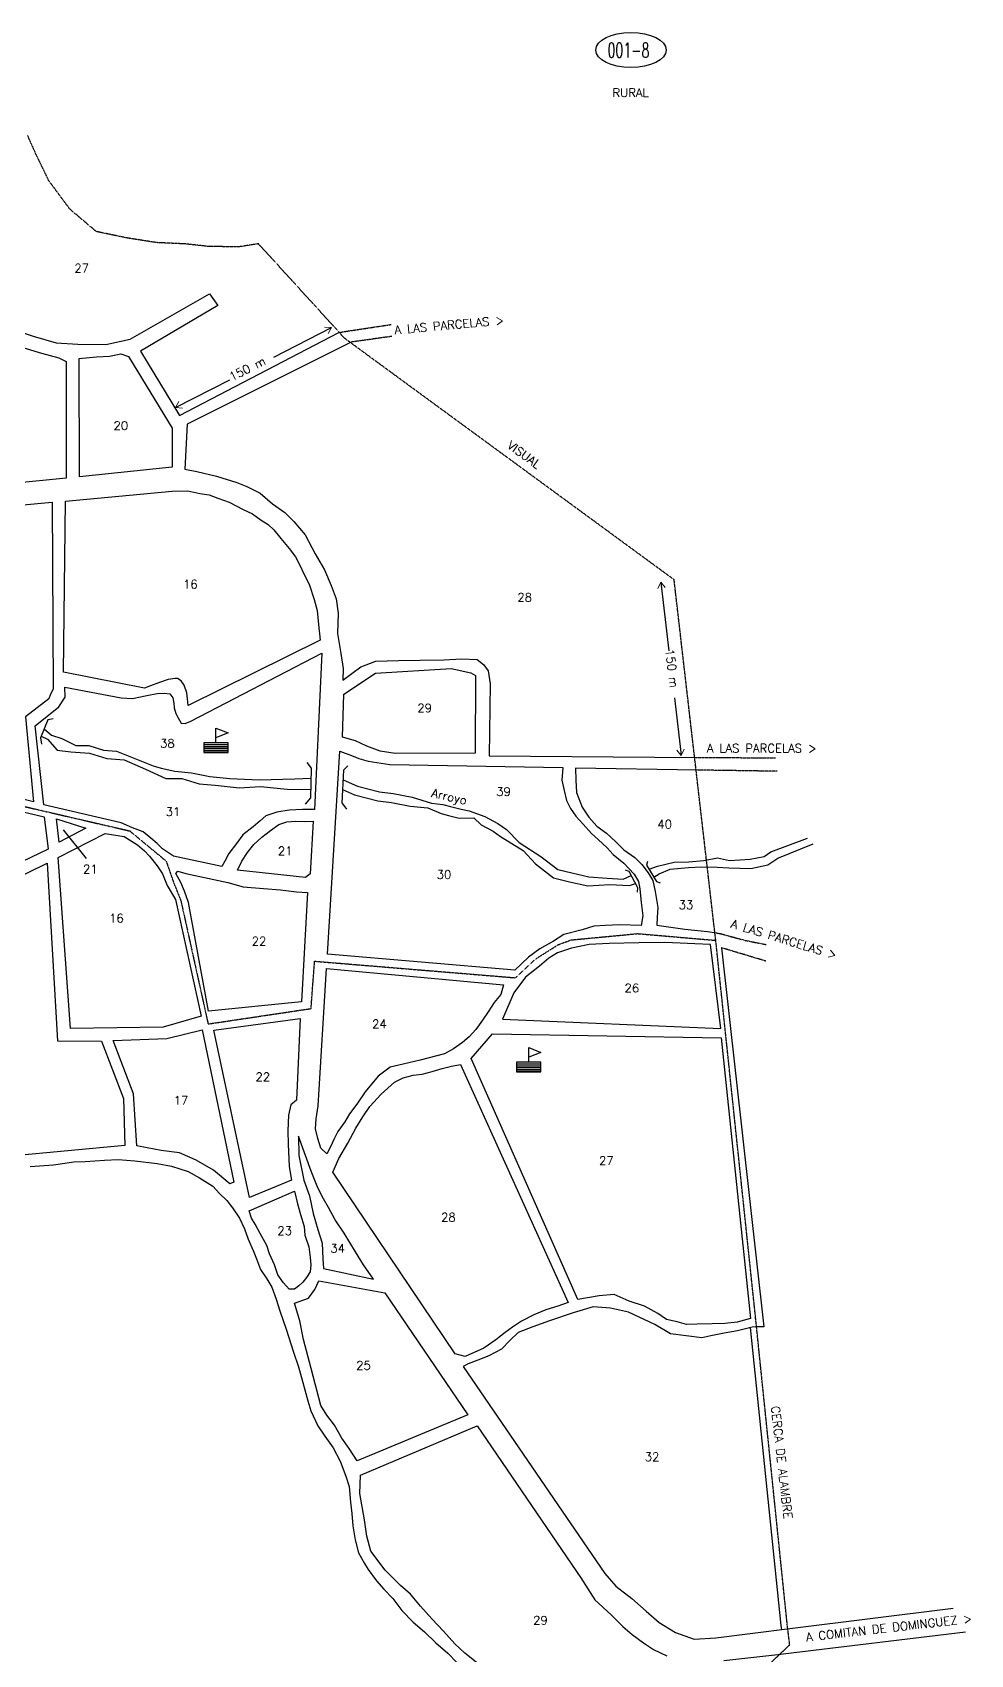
# Model space of a CAD drawing. Extents: x 558226 to 561608, y 1825319 to 1828129.
# Drawn here: x 560840 to 561608, y 1826535 to 1827864 of the extents above; entities that cross this region are included whole.
import ezdxf

# ---------------------------------------------------------------- set-up
doc = ezdxf.new("R2010")
doc.units = 0
doc.header["$MEASUREMENT"] = 0
doc.linetypes.add('HIDDEN', pattern=[0.375, 0.25, -0.125])
doc.layers.get('0').update_dxf_attribs({"linetype": 'CONTINUOUS'})
for name, color, linetype in [('4', 9, 'CONTINUOUS'), ('6', 10, 'CONTINUOUS'), ('9', 5, 'CONTINUOUS'), ('A', 3, 'CONTINUOUS'), ('C', 1, 'CONTINUOUS'), ('D', 6, 'CONTINUOUS'), ('F', 15, 'CONTINUOUS'), ('L', 14, 'CONTINUOUS'), ('S', 14, 'CONTINUOUS')]:
    doc.layers.add(name, color=color, linetype=linetype)
doc.styles.add('ROMANS', font='ROMANS', dxfattribs={"height": 7})

# ---------------------------------------------------------------- blocks, each defined once
blk = doc.blocks.new('ESC')
for p, q in [((0, -2), (0, 10)), ((0, 10), (10, 6)), ((10, 6), (0, 2)), ((-10, -3.5), (10, -3.5)), ((-10, -5), (10, -5)), ((-10, -6.5), (10, -6.5)), ((-10, -8), (10, -8)), ((-10, -9.5), (10, -9.5))]:
    blk.add_line(p, q)
blk.add_lwpolyline([(-10, -2), (-10, -10), (10, -10), (10, -2)], close=True)
blk = doc.blocks.new('ELL')
blk.add_circle((0, 0), 1)

msp = doc.modelspace()

# ---------------------------------------------------------------- linework, layer by layer
at = {"layer": '4', "color": 9, "linetype": 'HIDDEN'}
for points in [[(561263.284559, 1826355.795859), (561460.336099, 1826543.380735), (561458.360946, 1826559.633001), (561432.435397, 1826810.850361), (561400.091341, 1827117.382082), (561365.650035, 1827415.631952), (561095.834826, 1827613.291295), (561025.177584, 1827690.792493), (561009.451588, 1827688.343472), (560985.247331, 1827688.48285), (560965.603621, 1827690.642512), (560942.134968, 1827691.712554), (560918.258145, 1827695.403595), (560892.288832, 1827700.809039), (560870.682493, 1827719.157021), (560853.471727, 1827742.377448), (560842.646733, 1827764.72388), (560836.13559, 1827779.366272)], [(560251.005208, 1827172.831223), (560557.771473, 1827208.83681), (560808.863822, 1827235.583157), (560919.763039, 1827209.892963), (560949.541533, 1827185.230376), (560955.829514, 1827167.201904), (560961.644454, 1827152.65672), (560983.935058, 1827051.810114), (561068.251691, 1827064.41594), (561071.159161, 1827103.203096), (561235.915801, 1827089.627591), (561252.391465, 1827105.142454), (561270.805442, 1827116.778601), (561281.466166, 1827120.657316), (561335.937711, 1827125.795355), (561399.756542, 1827120.281328)]]:
    msp.add_lwpolyline(points, dxfattribs=at)
at = {"layer": '6', "color": 10, "linetype": 'HIDDEN'}
for points in [[(561092.747809, 1827618.430292), (561133.859118, 1827624.66788)], [(561134.323956, 1827614.925504), (561101.79578, 1827610.387405)], [(561383.574569, 1827270.170038), (561448.573936, 1827269.705475)], [(561449.957404, 1827258.753138), (561385.048884, 1827259.746741)], [(561400.350553, 1827126.335784), (561403.391276, 1827125.842292), (561423.425105, 1827120.350094), (561441.135283, 1827116.815496)], [(561440.792313, 1827103.296312), (561404.711637, 1827114.126766)]]:
    msp.add_lwpolyline(points, dxfattribs=at)
at = {"layer": '6', "color": 10}
msp.add_lwpolyline([(561404.711637, 1827114.126766), (561404.519514, 1827114.184436), (561439.12831, 1826803.826419), (561433.503165, 1826803.688042)], dxfattribs=at)
at = {"layer": '6', "color": 10, "linetype": 'CONTINUOUS'}
for points in [[(561460.533251, 1826556.622933), (561594.19521, 1826573.478444)], [(561454.928574, 1826535.96638), (561604.380872, 1826553.996207)]]:
    msp.add_lwpolyline(points, dxfattribs=at)
at = {"layer": '9', "color": 5, "linetype": 'CONTINUOUS'}
for points in [[(560849.562185, 1827293.424171), (560855.753996, 1827288.265197), (560864.14623, 1827285.534885), (560875.612477, 1827279.985076), (560886.102787, 1827279.797889), (560898.358723, 1827275.919746), (560908.996666, 1827275.294452), (560938.802057, 1827263.320222), (560945.527335, 1827261.198037), (560956.708805, 1827258.988402), (560970.179805, 1827257.582037), (560985.247919, 1827254.570668), (561001.730841, 1827252.847), (561025.806775, 1827251.869036), (561054.837585, 1827252.461058), (561068.124079, 1827253.229124)], [(560847.144054, 1827287.566428), (560852.433793, 1827285.120766), (560860.332997, 1827276.060936), (560871.351449, 1827274.700731), (560886.699111, 1827273.605294), (560900.950508, 1827269.223524), (560915.201894, 1827268.128087), (560932.742073, 1827260.459998), (560949.185998, 1827252.791903), (560962.341132, 1827252.791903), (560976.592518, 1827248.41014), (560989.747652, 1827247.314696), (561009.480358, 1827245.123815), (561026.856908, 1827246.394063), (561048.782131, 1827244.203182), (561067.920681, 1827243.879802)]]:
    msp.add_lwpolyline(points, dxfattribs=at)
at = {"layer": '9', "linetype": 'CONTINUOUS'}
for points in [[(561094.422613, 1827251.88341), (561106.384935, 1827246.642454), (561124.448707, 1827241.933691), (561135.444034, 1827240.6257), (561151.151661, 1827237.486527), (561166.859277, 1827232.777765), (561176.283856, 1827231.469773), (561182.566905, 1827229.900184), (561191.206098, 1827227.807404), (561197.750938, 1827226.499412), (561210.578827, 1827221.79065), (561221.312374, 1827216.035494), (561228.380808, 1827211.065134), (561238.852552, 1827200.311953), (561256.39273, 1827189.063246), (561270.267796, 1827178.33773), (561281.786717, 1827175.460149), (561295.923573, 1827172.320976), (561310.845816, 1827171.274583), (561323.987893, 1827170.453945), (561330.379515, 1827173.538038)], [(561094.025973, 1827243.877277), (561103.921315, 1827239.541911), (561123.054736, 1827234.554318), (561134.265523, 1827233.220696), (561149.337779, 1827230.208502), (561163.9976, 1827228.756458), (561174.856859, 1827224.103635), (561180.776961, 1827222.624715), (561189.589302, 1827220.489991), (561201.651384, 1827220.497175), (561207.502565, 1827214.938666), (561217.372989, 1827209.646303), (561223.500138, 1827205.337832), (561242.060332, 1827193.88393), (561252.070962, 1827182.934109), (561266.928165, 1827171.449394), (561280.066392, 1827168.167288), (561294.843497, 1827164.885944), (561313.077477, 1827166.159114), (561329.134711, 1827165.187168), (561333.952517, 1827166.843668)], [(561345.101071, 1827178.599732), (561351.947429, 1827180.953706), (561365.756038, 1827184.219415), (561377.658315, 1827184.659913), (561390.111613, 1827185.761149), (561401.164642, 1827187.755255), (561411.050787, 1827185.651023), (561427.867608, 1827186.708862), (561439.386529, 1827189.063246), (561444.884192, 1827192.725616), (561474.988749, 1827203.949925)], [(561348.964223, 1827172.005123), (561353.412944, 1827174.858896), (561362.560057, 1827178.713228), (561377.327691, 1827180.03471), (561388.221372, 1827180.510223), (561400.890534, 1827180.266767), (561410.533792, 1827179.7459), (561428.511314, 1827179.193158), (561442.32165, 1827182.015891), (561450.660106, 1827187.570707), (561479.580673, 1827199.361433)]]:
    msp.add_lwpolyline(points, dxfattribs=at)
at = {"layer": 'F', "color": 15, "linetype": 'CONTINUOUS'}
for p, q in [((560878.256771, 1827596.739246), (560892.535627, 1827598.275655)), ((560878.647974, 1827499.898149), (560878.256771, 1827596.739246)), ((560892.535627, 1827598.275655), (560903.226718, 1827598.716425)), ((560903.226718, 1827598.716425), (560912.530838, 1827600.616369)), ((560912.530838, 1827600.616369), (560918.649347, 1827598.562498)), ((560918.649347, 1827598.562498), (560954.418246, 1827539.746234)), ((560954.418246, 1827539.746234), (560954.560681, 1827507.940226)), ((560954.560681, 1827507.940226), (560878.647974, 1827499.898149))]:
    msp.add_line(p, q, dxfattribs=at)
for points in [[(560603.602994, 1827472.700089), (560762.15301, 1827650.948258), (560768.523247, 1827640.106742), (560775.47013, 1827633.285229), (560783.413864, 1827628.337077), (560792.549509, 1827623.596019), (560803.060089, 1827616.92143), (560815.498184, 1827611.384598), (560825.375449, 1827607.811382), (560835.739106, 1827604.70049), (560847.519818, 1827601.316316), (560861.660282, 1827597.397616), (560867.754723, 1827594.395029), (560867.701654, 1827498.75186)], [(560866.989131, 1827480.020763), (560954.535626, 1827488.242363), (560967.355308, 1827488.391802), (560977.031496, 1827486.247675), (560984.834324, 1827485.100399), (560991.883497, 1827482.310923), (561001.06126, 1827479.230116), (561012.538606, 1827473.242994), (561020.281264, 1827469.723932), (561027.507445, 1827464.556653), (561033.109478, 1827460.854564), (561037.744745, 1827456.465008), (561043.499718, 1827449.436402), (561050.410499, 1827441.191817), (561055.459953, 1827434.41844), (561059.080318, 1827427.443987), (561062.688649, 1827419.995176), (561066.759304, 1827412.059974), (561070.709618, 1827399.381199), (561073.333133, 1827390.533385), (561074.224192, 1827378.881545), (561075.796703, 1827366.025762), (560967.640274, 1827312.522075), (560967.06713, 1827317.995235), (560966.481951, 1827322.994038), (560964.266607, 1827329.220854), (560961.985075, 1827332.838704), (560958.949889, 1827334.814354), (560956.815281, 1827334.868507), (560951.336104, 1827334.058184), (560944.14854, 1827331.39255), (560936.723797, 1827328.732934), (560931.688892, 1827326.724683), (560865.336523, 1827340.037218)], [(560842.384888, 1827296.001195), (560861.531159, 1827311.654), (560866.716489, 1827319.591717), (560866.44671, 1827327.667826), (560912.741183, 1827318.898774), (560921.985133, 1827318.426932), (560933.673075, 1827320.741063), (560942.259643, 1827322.42188), (560947.963964, 1827322.751829), (560952.458325, 1827322.163149), (560954.989069, 1827319.013639), (560955.82346, 1827314.483176), (560956.201546, 1827310.676284), (560957.510294, 1827306.133787), (560959.317468, 1827302.527971), (560961.818127, 1827298.192568), (560965.132612, 1827297.871151), (560969.693159, 1827299.891436), (561076.955026, 1827355.553799), (561070.952352, 1827227.522947), (561061.147, 1827227.522947), (561050.281623, 1827226.993327), (561040.211274, 1827225.404455), (561031.200962, 1827222.226724), (561026.430796, 1827218.25456), (561020.89825, 1827213.39047), (561012.422503, 1827206.722884), (561007.261241, 1827199.733882), (561000.877984, 1827191.351892), (560997.638219, 1827185.263468), (560995.152109, 1827180.817244), (560955.492622, 1827189.18064), (560946.630258, 1827195.338753), (560942.23217, 1827199.722292), (560937.116528, 1827203.886704), (560930.601883, 1827209.035932), (560921.904494, 1827212.341884), (560912.756815, 1827216.608585), (560849.286692, 1827231.271987)], [(561202.559496, 1827273.573331), (561137.287229, 1827273.33058), (561124.996058, 1827275.303715), (561113.944933, 1827279.381374), (561104.560076, 1827283.654091), (561093.959241, 1827286.771001), (561095.086937, 1827321.867425), (561121.159525, 1827339.243166), (561182.958351, 1827342.896673), (561199.008279, 1827339.404194), (561202.986163, 1827337.167297)], [(561081.850747, 1827108.842372), (561091.766978, 1827275.197383), (561101.407065, 1827271.630184), (561107.282378, 1827269.345151), (561115.055121, 1827267.011981), (561132.789367, 1827264.426097), (561274.409094, 1827261.782655), (561273.669988, 1827251.358829), (561275.594001, 1827243.003422), (561277.52403, 1827234.885195), (561280.682072, 1827228.397133), (561285.026007, 1827221.878986), (561291.030193, 1827215.31872), (561297.959026, 1827207.785671), (561303.530973, 1827202.897689), (561310.715035, 1827196.07016), (561315.800591, 1827190.719855), (561324.401708, 1827183.619044), (561328.562618, 1827179.241522), (561332.948672, 1827174.383626), (561336.593106, 1827168.357887), (561337.628574, 1827162.398335), (561338.768846, 1827151.214836), (561340.152314, 1827140.262499), (561338.767859, 1827132.465688), (561320.97946, 1827132.916964), (561309.339654, 1827132.500262), (561299.82844, 1827131.792228), (561290.263073, 1827128.949586), (561275.449689, 1827125.053425), (561266.766849, 1827119.577749), (561255.688155, 1827113.213529), (561246.500872, 1827106.563995), (561235.076693, 1827095.936576)], [(560752.206985, 1827146.634225), (560746.092422, 1827223.684689), (560810.347273, 1827230.598527), (560849.514352, 1827221.535628), (560852.872484, 1827194.869329)], [(560859.676932, 1827219.853825), (560883.688645, 1827212.12473), (560861.804536, 1827200.813345)], [(561067.620472, 1827174.706822), (561063.747393, 1827171.719772), (561008.124731, 1827177.640164), (561011.637777, 1827185.145643), (561016.087503, 1827192.152697), (561021.479927, 1827198.898503), (561028.040193, 1827204.902689), (561035.056765, 1827210.183305), (561041.830142, 1827215.232759), (561048.426559, 1827217.460127), (561055.846816, 1827217.989747), (561062.737055, 1827217.72494), (561069.892303, 1827217.989747)], [(560871.223619, 1827048.207693), (560861.011277, 1827188.25491), (560899.483343, 1827207.926732), (560915.082981, 1827205.395001), (560921.621694, 1827201.194487), (560926.061902, 1827198.471199), (560931.871028, 1827193.5772), (560935.794759, 1827189.205695), (560942.243217, 1827181.447502), (560946.581135, 1827174.692176), (560950.378509, 1827165.339919), (560957.205052, 1827153.774833), (560978.278934, 1827058.307685), (560947.192994, 1827049.128393)], [(561060.454558, 1827069.988178), (560984.31069, 1827062.189297), (560967.823939, 1827151.36946), (560964.494905, 1827160.472504), (560961.592093, 1827167.666085), (560957.509405, 1827175.126929), (560959.217791, 1827176.98224), (560965.579496, 1827175.15953), (561000.039104, 1827167.640043), (561012.762513, 1827163.994623), (561029.340951, 1827162.624718), (561043.322458, 1827161.795357), (561056.331182, 1827160.041349), (561065.337954, 1827159.575524)], [(561395.566895, 1827116.784869), (561382.528086, 1827117.352983), (561370.67517, 1827117.891012), (561358.110718, 1827118.447093), (561336.746588, 1827118.277088), (561312.52428, 1827117.70493), (561296.128867, 1827116.93421), (561281.576731, 1827113.980747), (561270.083849, 1827110.000348), (561263.091344, 1827105.668447), (561255.333151, 1827099.219989), (561243.945074, 1827090.015642), (561234.370187, 1827077.442658), (561225.041012, 1827055.844851), (561403.795499, 1827048.2247)], [(561080.844377, 1827097.238669), (561225.988198, 1827083.825915), (561223.655028, 1827076.053173), (561218.262605, 1827069.307366), (561213.326487, 1827061.837989), (561208.639582, 1827054.836953), (561203.229107, 1827047.37961), (561197.854734, 1827041.345339), (561192.273268, 1827036.502978), (561185.025534, 1827031.465558), (561177.564689, 1827027.38287), (561157.497274, 1827022.196011), (561143.650656, 1827018.987318), (561133.142591, 1827016.405922), (561123.225722, 1827009.062903), (561112.458925, 1826996.282825), (561105.79637, 1826986.246602), (561099.662325, 1826978.332953), (561095.930151, 1826971.545027), (561090.270464, 1826963.619344), (561087.018665, 1826957.056563), (561084.259274, 1826951.193284), (561081.262705, 1826945.336021), (561076.165115, 1826950.211969), (561073.754711, 1826958.105052), (561071.818665, 1826965.9861), (561072.4976, 1826974.038141), (561073.954259, 1826984.681095)], [(560988.663157, 1827046.652344), (561059.394036, 1827056.249867), (561056.274166, 1826989.401587), (561051.665482, 1826985.483873), (561049.788619, 1826976.987561), (561049.226522, 1826964.18593), (561049.424097, 1826953.263678), (561050.389876, 1826935.201998), (561052.235667, 1826923.763269), (561017.940047, 1826909.681446)], [(560906.097414, 1827038.304386), (560950.04767, 1827040.037383), (560979.182028, 1827047.130203), (561004.970927, 1826922.351689), (561001.614323, 1826921.012855), (560988.365905, 1826932.028865), (560974.096569, 1826940.222798), (560960.484615, 1826946.264073), (560945.3473, 1826948.309412), (560934.01086, 1826950.495658), (560925.502513, 1826951.898164), (560922.790717, 1826994.686595)], [(561199.300888, 1827023.508803), (561216.901231, 1827043.710122), (561404.306588, 1827040.582358), (561428.358166, 1826810.557837), (561417.392111, 1826807.700486), (561407.157327, 1826806.536145), (561396.703415, 1826806.089358), (561384.595269, 1826805.921868), (561375.807625, 1826805.67014), (561368.266044, 1826807.760114), (561359.532552, 1826809.642994), (561352.306371, 1826814.810273), (561341.303383, 1826820.785361), (561328.823169, 1826824.661942), (561316.622253, 1826830.192757), (561304.252861, 1826829.08257), (561286.85458, 1826826.201311)], [(561086.107581, 1826930.49857), (561091.133954, 1826941.525627), (561098.337053, 1826954.158781), (561104.8226, 1826966.572808), (561110.749552, 1826975.678367), (561116.421273, 1826984.078407), (561125.698811, 1826994.285622), (561136.630582, 1827004.213539), (561143.599018, 1827007.596725), (561151.960441, 1827009.757916), (561159.343065, 1827010.757282), (561167.467309, 1827012.92449), (561175.597571, 1827015.328877), (561183.241441, 1827017.270941), (561190.636099, 1827018.744664), (561278.95548, 1826823.553728), (561270.338827, 1826820.687018), (561260.530264, 1826817.613214), (561250.697633, 1826813.590696), (561240.597738, 1826808.388302), (561233.356021, 1826803.58806), (561227.312231, 1826799.232091), (561219.560055, 1826793.020811), (561209.661237, 1826786.389328), (561194.532454, 1826779.415861), (561186.279337, 1826781.523886)], [(561057.899843, 1826959.931263), (561058.208239, 1826944.022242), (561062.446383, 1826923.978895), (561066.865038, 1826911.050907), (561070.05568, 1826896.492753), (561073.762798, 1826883.582817), (561077.274857, 1826872.339147), (561077.898653, 1826859.507432), (561078.405611, 1826851.425306), (561119.482153, 1826842.788629), (561111.238555, 1826854.626996), (561104.625122, 1826865.23735), (561095.279869, 1826880.426303), (561087.960918, 1826891.291887), (561082.521344, 1826901.397799), (561078.432639, 1826908.621465), (561073.674517, 1826917.523433), (561068.325198, 1826931.187025)], [(561017.663264, 1826898.771228), (561054.622003, 1826914.921471), (561057.203398, 1826904.413406), (561059.595751, 1826895.808787), (561062.669555, 1826886.000224), (561063.20058, 1826878.866813), (561066.517579, 1826869.289412), (561067.480843, 1826860.483716), (561068.041954, 1826854.536199), (561067.423188, 1826848.855945), (561064.456704, 1826844.184576), (561061.508271, 1826840.224743), (561058.346727, 1826837.219642), (561054.72286, 1826834.700931), (561050.447627, 1826834.572059), (561045.59925, 1826839.916347), (561041.018136, 1826846.440511), (561038.376571, 1826854.576789), (561034.092806, 1826863.466723), (561031.895512, 1826870.405074), (561026.687101, 1826880.267791), (561022.367234, 1826887.734652), (561019.410268, 1826892.793625)], [(561196.643535, 1826731.658713), (561105.979144, 1826694.087129), (561099.584839, 1826703.97993), (561093.391611, 1826712.443643), (561087.495731, 1826723.273125), (561081.059307, 1826731.505675), (561076.277117, 1826739.458928), (561068.25965, 1826769.566069), (561061.98317, 1826793.458428), (561059.047758, 1826808.7221), (561054.665205, 1826823.07316), (561066.164104, 1826827.290738), (561071.325366, 1826834.279741), (561074.589199, 1826841.316879), (561128.692517, 1826831.63773)]]:
    msp.add_lwpolyline(points, close=True, dxfattribs=at)
for points in [[(560831.694737, 1827618.01194), (560840.747428, 1827615.01601), (560859.358184, 1827609.559914), (560877.13455, 1827608.634281), (560900.146897, 1827608.28781), (560919.953066, 1827612.531971), (560984.978094, 1827649.804677), (560991.852773, 1827640.137021), (560928.487996, 1827602.822195), (560960.375282, 1827550.037687), (561090.974415, 1827618.161225), (561092.747809, 1827618.430292)], [(561101.79578, 1827610.387405), (561101.217731, 1827610.30676), (560966.841791, 1827542.991029), (560964.723261, 1827506.258422), (560974.642646, 1827504.345457), (560990.680539, 1827500.37862), (561007.399884, 1827495.207839), (561015.622916, 1827491.913921), (561026.643955, 1827486.65037), (561036.626025, 1827477.853207), (561046.650214, 1827470.716294), (561054.059421, 1827463.40839), (561063.51298, 1827452.488653), (561071.660306, 1827436.855427), (561079.399462, 1827423.843201), (561084.766831, 1827410.891145), (561088.759264, 1827399.872621), (561090.36186, 1827388.20273), (561089.940669, 1827371.600224), (561092.608818, 1827355.156676), (561094.673737, 1827343.000394), (561094.18986, 1827333.282086), (561108.946575, 1827344.299624), (561121.406223, 1827348.967491), (561139.930226, 1827349.446879), (561157.736677, 1827349.707139), (561177.209395, 1827350.162458), (561191.464182, 1827350.750152), (561204.27183, 1827350.425233), (561209.387471, 1827346.260822), (561213.287134, 1827340.940602), (561214.919815, 1827330.456605), (561214.133115, 1827271.381068), (561383.574569, 1827270.170038)], [(560548.603142, 1827447.039618), (560703.33487, 1827465.423353), (560706.61478, 1827435.673732), (560713.036655, 1827436.222808), (560712.566786, 1827464.477154), (560734.459427, 1827466.769733), (560737.28959, 1827391.226579), (560746.077235, 1827391.478307), (560745.91019, 1827469.089881), (560856.286006, 1827479.105635), (560856.911428, 1827326.011077), (560854.911709, 1827322.027176), (560853.386348, 1827318.031241), (560834.264145, 1827303.32715), (560840.802413, 1827233.623208), (560611.359775, 1827291.314199)], [(561385.048884, 1827259.746741), (561284.838938, 1827261.280728), (561285.066598, 1827251.544369), (561285.756581, 1827241.321619), (561290.436482, 1827229.336329), (561295.924192, 1827221.127846), (561302.384684, 1827213.84401), (561310.30435, 1827207.947144), (561317.962769, 1827201.10758), (561324.435295, 1827194.298101), (561333.534838, 1827188.133971), (561339.082717, 1827182.297275), (561344.486239, 1827175.519633), (561348.244945, 1827169.248947), (561350.156923, 1827160.419183), (561352.197774, 1827147.314187), (561351.75, 1827139.018951), (561351.587541, 1827132.615127), (561374.527684, 1827129.422512), (561392.991517, 1827127.530113), (561400.27281, 1827126.348401)], [(560603.611372, 1827061.404724), (560852.10931, 1827183.496788), (560860.523009, 1827038.036581), (560896.592217, 1827037.833531), (560914.624354, 1826990.859136), (560915.778188, 1826952.144861), (560822.290193, 1826943.599329)], [(561343.825002, 1827184.880159), (561343.163765, 1827181.906817), (561351.09862, 1827168.361593), (561354.184385, 1827167.370476)], [(561325.530776, 1827178.052484), (561328.616552, 1827176.841122), (561335.66975, 1827163.626264), (561335.44933, 1827159.661811)], [(560838.213763, 1826935.126098), (560857.236192, 1826936.542166), (560873.910902, 1826938.967119), (560883.172904, 1826939.206813), (560899.099976, 1826940.226745), (560910.271441, 1826940.89266), (560923.772574, 1826939.838154), (560942.224373, 1826937.471398), (560953.797991, 1826935.279135), (560967.689243, 1826930.892094), (560976.81887, 1826925.913857), (560987.797791, 1826918.990055), (560993.339653, 1826912.916181), (560999.130729, 1826907.310646), (561003.961055, 1826901.254822), (561009.679926, 1826892.803144), (561013.726513, 1826883.919227), (561016.836418, 1826875.533736), (561020.870971, 1826866.175462), (561023.548638, 1826859.462256), (561026.889706, 1826850.833569), (561031.915092, 1826843.111477), (561036.009814, 1826836.12499), (561039.801171, 1826826.535555), (561042.643813, 1826816.970187), (561047.957029, 1826801.883523), (561053.885509, 1826782.98395), (561057.853874, 1826771.016711), (561061.560993, 1826758.106774), (561065.694332, 1826743.287374), (561068.092702, 1826734.919934), (561073.715301, 1826722.673397), (561079.671351, 1826714.215701), (561086.308851, 1826704.554061), (561092.204731, 1826693.72458), (561096.641436, 1826681.508128), (561099.508146, 1826672.891475), (561100.612317, 1826660.284904), (561101.55753, 1826650.767672), (561102.490708, 1826640.776084), (561104.3365, 1826629.337355), (561107.149057, 1826618.586094), (561111.913196, 1826609.921305), (561115.113357, 1826605.093494), (561121.994053, 1826595.663016), (561127.992222, 1826588.865571), (561135.158233, 1826581.326505), (561142.738431, 1826571.403619), (561151.990914, 1826561.91297), (561161.279499, 1826553.845394), (561170.544016, 1826544.829103), (561180.300941, 1826536.512314), (561187.698114, 1826528.730053)], [(561433.503165, 1826803.688042), (561429.629129, 1826803.592742), (561417.448779, 1826800.579109), (561406.71557, 1826798.478088), (561395.745181, 1826796.383084), (561388.344507, 1826794.672182), (561362.795399, 1826797.930985), (561349.9371, 1826805.614459), (561328.363361, 1826815.892349), (561313.493309, 1826819.117565), (561299.280641, 1826820.190121), (561283.014101, 1826815.144169), (561263.628136, 1826808.753366), (561249.976578, 1826803.878405), (561237.991288, 1826799.198504), (561231.175792, 1826792.488799), (561224.354279, 1826785.541916), (561214.011189, 1826780.10836), (561204.902127, 1826776.542147), (561196.990994, 1826773.420208), (561192.904803, 1826771.387889), (561308.924423, 1826601.600666), (561317.921677, 1826591.404499), (561330.956984, 1826581.343221), (561342.794364, 1826570.837671), (561353.475936, 1826561.5481), (561366.796558, 1826553.378234), (561382.086813, 1826548.006377), (561399.911315, 1826548.978173), (561460.533251, 1826556.622933)], [(561453.793268, 1826555.772984), (561453.392007, 1826559.074711), (561428.194458, 1826803.237779)], [(561206.161947, 1826526.837654), (561194.300499, 1826536.394489), (561185.954612, 1826544.200819), (561176.72018, 1826554.403003), (561167.248569, 1826564.611204), (561158.020155, 1826575.050567), (561149.722403, 1826584.754326), (561141.595644, 1826591.843102), (561128.863702, 1826604.507328), (561117.152679, 1826619.99363), (561113.907884, 1826632.417176), (561112.110229, 1826645.753334), (561108.145366, 1826667.213736), (561108.767633, 1826682.387153), (561204.247802, 1826722.684541), (561289.373484, 1826598.062024), (561300.787158, 1826580.209953), (561313.999474, 1826567.770871), (561323.726314, 1826558.268189), (561331.159589, 1826551.909), (561340.478259, 1826545.027317), (561348.647138, 1826539.598791), (561359.668177, 1826534.335239)], [(561406.326186, 1826530.540923), (561453.212841, 1826535.759395), (561454.928574, 1826535.96638)]]:
    msp.add_lwpolyline(points, dxfattribs=at)
at = {"layer": 'F', "linetype": 'CONTINUOUS'}
for points in [[(560857.057158, 1827301.752423), (560852.618735, 1827300.828437), (560846.515889, 1827286.044745), (560847.440566, 1827280.87045)], [(561064.857129, 1827265.920553), (561068.302248, 1827261.418763), (561067.77223, 1827237.056147), (561063.532083, 1827231.759924)], [(561098.248298, 1827263.272441), (561094.803179, 1827259.565084), (561093.478133, 1827232.81917), (561097.188261, 1827227.78776)]]:
    msp.add_lwpolyline(points, dxfattribs=at)
at = {"layer": 'L', "color": 14, "linetype": 'CONTINUOUS'}
for points in [[(561037.819946, 1827597.9837), (561084.863541, 1827622.093591)], [(560957.281286, 1827556.707553), (561001.651431, 1827579.447298)], [(561354.878589, 1827413.479409), (561361.433623, 1827357.445422)], [(561365.934238, 1827318.9731), (561371.439481, 1827271.912981)]]:
    msp.add_lwpolyline(points, dxfattribs=at)
at = {"layer": 'S', "color": 1}
msp.add_lwpolyline([(560865.326338, 1827210.723176), (560884.00479, 1827187.360603)], dxfattribs=at)

# ---------------------------------------------------------------- block references
at = {"layer": '4', "xscale": 28.8, "yscale": 14.4, "zscale": 28.8}
msp.add_blockref('ELL', (561330.291261, 1827849.472725), dxfattribs=at)
at = {"layer": 'A', "color": 3, "linetype": 'CONTINUOUS'}
for p in [(560990.379696, 1827284.149732), (561246.5303, 1827022.540469)]:
    msp.add_blockref('ESC', p, dxfattribs=at)

# ---------------------------------------------------------------- texts
at = {"layer": '4', "style": 'ROMANS', "width": 0.63}
msp.add_text('001-8', height=12, dxfattribs=at).set_placement((561311.094552, 1827843.38595))
at = {"layer": '4', "color": 9, "linetype": 'HIDDEN', "style": 'ROMANS'}
msp.add_text('RURAL', height=7, dxfattribs=at).set_placement((561315.15197, 1827811.02931))
at = {"layer": '9', "linetype": 'CONTINUOUS', "style": 'ROMANS'}
msp.add_text('Arroyo', height=7, rotation=346.954183, dxfattribs=at).set_placement((561166.411402, 1827237.904758))
at = {"layer": 'C', "color": 1, "linetype": 'CONTINUOUS', "style": 'ROMANS'}
for s, p in [('27', (560874.351536, 1827667.325716)), ('20', (560906.441969, 1827538.352705)), ('16', (560963.430145, 1827408.51073)), ('28', (561237.275224, 1827397.766222)), ('29', (561155.230542, 1827307.051082)), ('38', (560944.617372, 1827278.140081)), ('39', (561219.905848, 1827238.563983)), ('31', (560949.209296, 1827222.160494)), ('40', (561351.936972, 1827211.874918)), ('21', (561041.047788, 1827190.041056)), ('21', (560881.46059, 1827175.130562)), ('30', (561171.231444, 1827170.654316)), ('33', (561369.386288, 1827145.800647)), ('16', (560902.85405, 1827134.980509)), ('22', (561019.617168, 1827116.117135)), ('26', (561325.038622, 1827077.753124)), ('24', (561118.289062, 1827048.347807)), ('22', (561022.730673, 1827004.967097)), ('17', (560955.791151, 1826985.780138)), ('27', (561304.126406, 1826936.359528)), ('28', (561174.792375, 1826890.038375)), ('23', (561040.70989, 1826878.963241)), ('34', (561084.000595, 1826864.540355)), ('25', (561105.221527, 1826768.670586)), ('32', (561341.641961, 1826693.804523)), ('29', (561250.194913, 1826559.896284))]:
    msp.add_text(s, height=7, dxfattribs=at).set_placement(p)
at = {"layer": 'D', "color": 6, "linetype": 'HIDDEN', "style": 'ROMANS'}
msp.add_text('A LAS PARCELAS >', height=7, dxfattribs=at).set_placement((561392.464988, 1827274.138568))
for s, rotation, p in [('A LAS PARCELAS >', 342.970406, (561411.617532, 1827131.014034)), ('CERCA DE ALAMBRE', 276.528542, (561445.081815, 1826738.536423)), ('A COMITAN DE DOMINGUEZ >', 6.528542, (561474.119378, 1826546.069576))]:
    msp.add_text(s, height=7, rotation=rotation, dxfattribs=at).set_placement(p)
at = {"layer": 'L', "color": 14, "linetype": 'CONTINUOUS', "style": 'ROMANS'}
for rotation, p in [(207.893286, (561084.631682, 1827625.367731)), (27.297791, (560957.481662, 1827553.444091)), (276.204279, (561351.684153, 1827414.519528)), (96.598941, (561374.594704, 1827270.863659))]:
    msp.add_text('<', height=7, rotation=rotation, dxfattribs=at).set_placement(p)
at = {"layer": 'L', "color": 6, "linetype": 'CONTINUOUS', "style": 'ROMANS'}
for s, rotation, p in [('A LAS PARCELAS >', 5.239015, (561136.990134, 1827616.648324)), ('150 m', 26.574908, (561003.389961, 1827578.204333)), ('VISUAL', 324.198656, (561228.236389, 1827524.227205)), ('150 m', 277.118667, (561358.459322, 1827358.376021))]:
    msp.add_text(s, height=7, rotation=rotation, dxfattribs=at).set_placement(p)

doc.saveas('drawing.dxf')
